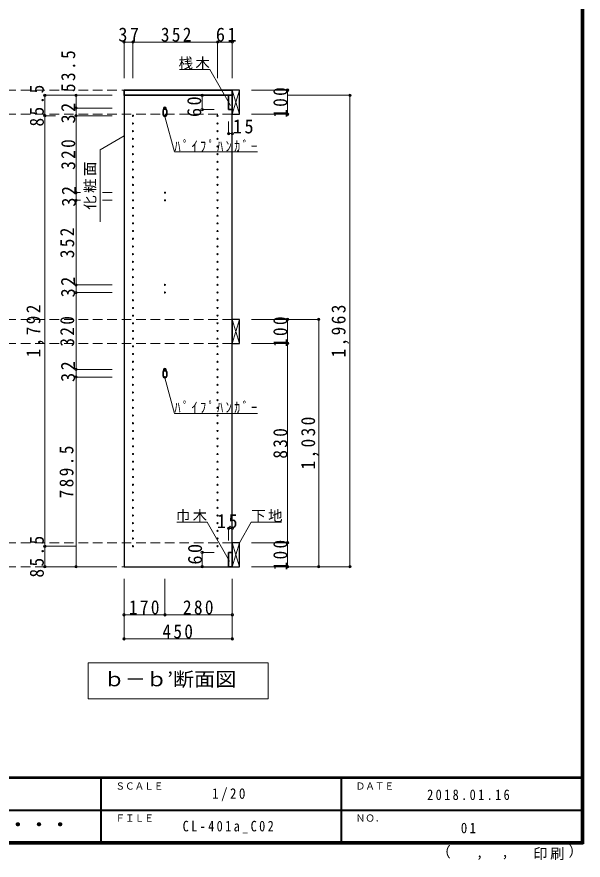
# Model space of a CAD drawing. Units: millimetres, scale not verified. Extents: x -3922 to 3878, y -2932 to 2722.
# Drawn here: x 1521 to 3878, y -2932 to 578 of the extents above; entities that cross this region are included whole.
import ezdxf
from ezdxf.enums import TextEntityAlignment as Align

# ---------------------------------------------------------------- set-up
doc = ezdxf.new("R2010")
doc.units = ezdxf.units.MM
doc.header["$LTSCALE"] = 20
doc.header["$PDMODE"] = 32
doc.header["$PDSIZE"] = 10
doc.linetypes.add('DASHED2', pattern=[3, 2, -1])
for name, color, linetype, lineweight in [('0-2', 2, 'Continuous', 35), ('0-5_側板', 4, 'Continuous', 9), ('0-6_パイプハンガー', 7, 'Continuous', 18), ('0-7_桟木・巾木', 2, 'Continuous', 35), ('0-8', 3, 'Continuous', 25), ('0-A_文字', 7, 'Continuous', 18), ('0-B_寸法', 7, 'Continuous', 9), ('F-1_枠', 6, 'Continuous', 40)]:
    doc.layers.add(name, color=color, linetype=linetype, lineweight=lineweight)
doc.layers.add('F-A_文字', color=7, linetype='Continuous')
doc.styles.add('ＭＳ ゴシック', font='')
doc.styles.get('ＭＳ ゴシック').set_extended_font_data('MS Gothic')

msp = doc.modelspace()

# ---------------------------------------------------------------- linework, layer by layer
at = {"layer": '0-2'}
for p, q in [((1967.47, 272.73), (2417.47, 272.73)), ((2417.47, 272.73), (2417.47, 251.73))]:
    msp.add_line(p, q, dxfattribs=at)
msp.add_lwpolyline([(2417.47, 251.73), (1967.47, 251.73), (1967.47, 272.73)], dxfattribs=at)
at = {"layer": '0-5_側板', "color": 3, "lineweight": 25}
for p, q in [((2417.47, 251.73), (1967.47, 251.73)), ((2417.47, -1711.27), (2417.47, 251.73))]:
    msp.add_line(p, q, dxfattribs=at)
msp.add_lwpolyline([(1967.47, 251.73), (1967.47, -1711.27), (2417.47, -1711.27)], dxfattribs=at)
at = {"layer": '0-5_側板'}
for centre in [(2137.47, 198.23), (2004.47, 166.23), (2137.47, 166.23), (2356.47, 166.23), (2004.47, 134.23), (2356.47, 134.23), (2004.47, 102.23), (2004.47, 70.23), (2356.47, 102.23), (2356.47, 70.23), (2004.47, 38.23), (2356.47, 38.23), (2004.47, 6.23), (2356.47, 6.23), (2004.47, -25.77), (2356.47, -25.77), (2004.47, -57.77), (2356.47, -57.77), (2004.47, -89.77), (2356.47, -89.77), (2004.47, -121.77), (2356.47, -121.77), (2004.47, -153.77), (2137.47, -153.77), (2356.47, -153.77), (2004.47, -185.77), (2137.47, -185.77), (2356.47, -185.77), (2004.47, -217.77), (2356.47, -217.77), (2004.47, -249.77), (2004.47, -281.77), (2356.47, -249.77), (2356.47, -281.77), (2004.47, -313.77), (2356.47, -313.77), (2004.47, -345.77), (2356.47, -345.77), (2004.47, -377.77), (2356.47, -377.77), (2004.47, -409.77), (2356.47, -409.77), (2004.47, -441.77), (2356.47, -441.77), (2004.47, -473.77), (2356.47, -473.77), (2004.47, -505.77), (2356.47, -505.77), (2004.47, -537.77), (2137.47, -537.77), (2356.47, -537.77), (2004.47, -569.77), (2137.47, -569.77), (2356.47, -569.77), (2004.47, -601.77), (2004.47, -633.77), (2356.47, -601.77), (2356.47, -633.77), (2004.47, -665.77), (2356.47, -665.77), (2004.47, -697.77), (2356.47, -697.77), (2004.47, -729.77), (2356.47, -729.77), (2004.47, -761.77), (2356.47, -761.77), (2004.47, -793.77), (2356.47, -793.77), (2004.47, -825.77), (2356.47, -825.77), (2004.47, -857.77), (2356.47, -857.77), (2004.47, -889.77), (2137.47, -889.77), (2356.47, -889.77), (2004.47, -921.77), (2137.47, -921.77), (2356.47, -921.77), (2004.47, -953.77), (2356.47, -953.77), (2004.47, -985.77), (2004.47, -1017.77), (2356.47, -985.77), (2356.47, -1017.77), (2004.47, -1049.77), (2356.47, -1049.77), (2004.47, -1081.77), (2356.47, -1081.77), (2004.47, -1113.77), (2356.47, -1113.77), (2004.47, -1145.77), (2356.47, -1145.77), (2004.47, -1177.77), (2356.47, -1177.77), (2004.47, -1209.77), (2356.47, -1209.77), (2004.47, -1241.77), (2356.47, -1241.77), (2004.47, -1273.77), (2356.47, -1273.77), (2004.47, -1305.77), (2356.47, -1305.77), (2004.47, -1337.77), (2004.47, -1369.77), (2356.47, -1337.77), (2356.47, -1369.77), (2004.47, -1401.77), (2356.47, -1401.77), (2004.47, -1433.77), (2356.47, -1433.77), (2004.47, -1465.77), (2356.47, -1465.77), (2004.47, -1497.77), (2356.47, -1497.77), (2004.47, -1529.77), (2356.47, -1529.77), (2004.47, -1561.77), (2356.47, -1561.77), (2004.47, -1593.77), (2356.47, -1593.77), (2004.47, -1625.77), (2356.47, -1625.77)]:
    msp.add_circle(centre, 2.5, dxfattribs=at)
at = {"layer": '0-6_パイプハンガー', "color": 2, "lineweight": 35}
for p, q in [((2129.97, 186.23), (2129.97, 171.23)), ((2144.97, 186.23), (2144.97, 171.23)), ((2129.97, -901.77), (2129.97, -916.77)), ((2144.97, -901.77), (2144.97, -916.77))]:
    msp.add_line(p, q, dxfattribs=at)
at = {"layer": '0-6_パイプハンガー'}
for centre, radius, start, end in [((2176.07, 184.72), 46.13, 162.96035, 178.115), ((2137.47, 198.23), 5.5, 0, 180), ((2098.86, 184.72), 46.13, 1.885, 17.03965), ((2176.07, -903.28), 46.13, 162.96035, 178.115), ((2137.47, -889.77), 5.5, 0, 180), ((2098.86, -903.28), 46.13, 1.885, 17.03965)]:
    msp.add_arc(centre, radius, start, end, dxfattribs=at)
at = {"layer": '0-6_パイプハンガー', "color": 2, "lineweight": 35}
for centre, start, end in [((2137.47, 186.23), 0, 180), ((2137.47, 171.23), 180, 0), ((2137.47, -901.77), 0, 180), ((2137.47, -916.77), 180, 0)]:
    msp.add_arc(centre, 7.5, start, end, dxfattribs=at)
at = {"layer": '0-7_桟木・巾木'}
for p, q in [((2417.47, 251.73), (2402.47, 251.73)), ((2402.47, 191.73), (2402.47, 251.73)), ((2417.47, 251.73), (2417.47, 191.73)), ((2402.47, -1651.27), (2417.47, -1651.27)), ((2417.47, -1651.27), (2417.47, -1711.27))]:
    msp.add_line(p, q, dxfattribs=at)
for points in [[(2417.47, 191.73), (2405.97, 191.73), (2402.47, 191.73)], [(2417.47, -1711.27), (2402.47, -1711.27), (2402.47, -1651.27)]]:
    msp.add_lwpolyline(points, dxfattribs=at)
at = {"layer": '0-8'}
for p, q in [((2417.47, 272.73), (2417.47, 172.73)), ((2447.47, 272.73), (2417.47, 272.73)), ((2447.47, 172.73), (2447.47, 272.73)), ((2417.47, 172.73), (2447.47, 172.73)), ((2417.47, -681.27), (2417.47, -781.27)), ((2447.47, -681.27), (2417.47, -681.27)), ((2447.47, -781.27), (2447.47, -681.27)), ((2417.47, -781.27), (2447.47, -781.27)), ((2417.47, -1611.27), (2417.47, -1711.27)), ((2447.47, -1611.27), (2417.47, -1611.27)), ((2447.47, -1711.27), (2447.47, -1611.27)), ((2417.47, -1711.27), (2447.47, -1711.27))]:
    msp.add_line(p, q, dxfattribs=at)
at = {"layer": '0-8', "color": 7, "lineweight": 18}
for p, q in [((2417.47, 172.73), (2447.47, 272.73)), ((2417.47, 272.73), (2447.47, 172.73)), ((2417.47, -781.27), (2447.47, -681.27)), ((2417.47, -681.27), (2447.47, -781.27)), ((2417.47, -1711.27), (2447.47, -1611.27)), ((2417.47, -1611.27), (2447.47, -1711.27))]:
    msp.add_line(p, q, dxfattribs=at)
at = {"layer": '0-A_文字'}
for p, q in [((2177.21, 15.43), (2137.47, 163.73)), ((1967.47, 82.66), (1867.47, 24.93)), ((1867.47, -275.07), (1867.47, 24.93)), ((2177.21, 15.43), (2522.21, 15.43)), ((2177.21, -1072.57), (2137.47, -924.27)), ((2177.21, -1072.57), (2522.21, -1072.57)), ((2312.69, -1525.68), (2186.66, -1525.68)), ((2406.07, -1687.41), (2312.69, -1525.68)), ((1817.47, -2111.27), (1817.47, -2261.27)), ((1817.47, -2111.27), (2567.47, -2111.27)), ((2567.47, -2111.27), (2567.47, -2261.27)), ((1817.47, -2261.27), (2567.47, -2261.27))]:
    msp.add_line(p, q, dxfattribs=at)
for points in [[(2410.8, 208.2), (2324.12, 358.32), (2198.09, 358.32)], [(2447.47, -1611.27), (2496.89, -1525.68), (2622.91, -1525.68)]]:
    msp.add_lwpolyline(points, dxfattribs=at)
at = {"layer": '0-B_寸法', "color": 4}
for p, q in [((1967.47, 472.73), (1967.47, 322.73)), ((1967.47, 472.73), (2417.47, 472.73)), ((2004.47, 472.73), (2004.47, 322.73)), ((2356.47, 472.73), (2356.47, 322.73)), ((2417.47, 472.73), (2417.47, 322.73)), ((1637.47, 251.73), (1637.47, -1711.27)), ((1637.47, 251.73), (1767.47, 251.73)), ((1767.47, 251.73), (1767.47, 198.23)), ((1917.47, 251.73), (1767.47, 251.73)), ((2292.47, 251.73), (2292.47, 191.73)), ((2292.47, 251.73), (2342.47, 251.73)), ((2647.47, 272.73), (2497.47, 272.73)), ((2647.47, 272.73), (2647.47, 172.73)), ((2907.47, 251.73), (2647.47, 251.73)), ((2907.47, 251.73), (2907.47, -1711.27)), ((1767.47, 198.23), (1767.47, 166.23)), ((1917.47, 198.23), (1767.47, 198.23)), ((2292.47, 191.73), (2342.47, 191.73)), ((1637.47, 166.23), (1682.48, 166.23)), ((1767.47, 166.23), (1767.47, -153.77)), ((1917.47, 166.23), (1767.47, 166.23)), ((2402.47, 91.73), (2402.47, 141.73)), ((2417.47, 91.73), (2417.47, 141.73)), ((2647.47, 172.73), (2497.47, 172.73)), ((2402.47, 91.73), (2417.47, 91.73)), ((1767.47, -153.77), (1767.47, -185.77)), ((1785.96, -153.77), (1767.47, -153.77)), ((1917.47, -153.77), (1877.72, -153.77)), ((1767.47, -185.77), (1767.47, -537.77)), ((1785.96, -185.77), (1767.47, -185.77)), ((1917.47, -185.77), (1877.72, -185.77)), ((1767.47, -537.77), (1767.47, -569.77)), ((1917.47, -537.77), (1767.47, -537.77)), ((1767.47, -569.77), (1767.47, -889.77)), ((1917.47, -569.77), (1767.47, -569.77)), ((2777.47, -681.27), (2497.47, -681.27)), ((2647.47, -781.27), (2647.47, -681.27)), ((2777.47, -1711.27), (2777.47, -681.27)), ((2647.47, -781.27), (2497.47, -781.27)), ((2647.47, -1611.27), (2647.47, -781.27)), ((1767.47, -889.77), (1767.47, -921.77)), ((1917.47, -889.77), (1767.47, -889.77)), ((1917.47, -921.77), (1767.47, -921.77)), ((1767.47, -1711.27), (1767.47, -921.77)), ((2402.47, -1551.27), (2417.47, -1551.27)), ((2402.47, -1551.27), (2402.47, -1601.27)), ((2417.47, -1551.27), (2417.47, -1601.27)), ((2647.47, -1611.27), (2497.47, -1611.27)), ((2647.47, -1711.27), (2647.47, -1611.27)), ((1637.47, -1625.77), (1767.47, -1625.77)), ((2292.47, -1651.27), (2292.47, -1711.27)), ((2292.47, -1651.27), (2342.47, -1651.27)), ((1637.47, -1711.27), (1767.47, -1711.27)), ((1767.47, -1711.27), (1917.47, -1711.27)), ((2292.47, -1711.27), (2342.47, -1711.27)), ((2907.47, -1711.27), (2497.47, -1711.27)), ((1967.47, -2011.27), (1967.47, -1761.27)), ((2137.47, -1911.27), (2137.47, -1761.27)), ((2417.47, -2011.27), (2417.47, -1761.27)), ((1967.47, -1911.27), (2417.47, -1911.27)), ((1967.47, -2011.27), (2417.47, -2011.27))]:
    msp.add_line(p, q, dxfattribs=at)
at = {"layer": '0-B_寸法', "color": 4, "linetype": 'DASHED2'}
for p, q in [((2417.47, 272.73), (-2071.53, 272.73)), ((2417.47, 172.73), (-2071.53, 172.73)), ((2417.47, -681.27), (-2071.53, -681.27)), ((2417.47, -781.27), (-2071.53, -781.27)), ((2417.47, -1611.27), (-2071.53, -1611.27)), ((2417.47, -1711.27), (-2071.53, -1711.27))]:
    msp.add_line(p, q, dxfattribs=at)
at = {"layer": '0-B_寸法'}
for p in [(1967.47, 472.73), (2004.47, 472.73), (2356.47, 472.73), (2417.47, 472.73), (1637.47, 251.73), (1767.47, 251.73), (2292.47, 251.73), (2647.47, 272.73), (2907.47, 251.73), (1767.47, 198.23), (2292.47, 191.73), (2647.47, 172.73), (1637.47, 166.23), (1767.47, 166.23), (2402.47, 91.73), (2417.47, 91.73), (1767.47, -153.77), (1767.47, -185.77), (1767.47, -537.77), (1767.47, -569.77), (2647.47, -681.27), (2777.47, -681.27), (2647.47, -781.27), (1767.47, -889.77), (1767.47, -921.77), (2402.47, -1551.27), (2417.47, -1551.27), (2647.47, -1611.27), (1637.47, -1625.77), (2292.47, -1651.27), (1637.47, -1711.27), (1767.47, -1711.27), (2292.47, -1711.27), (2647.47, -1711.27), (2777.47, -1711.27), (2907.47, -1711.27), (1967.47, -1911.27), (2137.47, -1911.27), (2417.47, -1911.27), (1967.47, -2011.27), (2417.47, -2011.27)]:
    msp.add_point(p, dxfattribs=at)
at = {"layer": 'F-1_枠'}
for p, q in [((3871.3, 2722.29), (3871.3, -2864.37)), ((3874.63, 2722.29), (3874.63, -2864.37)), ((3877.97, 2722.29), (3877.97, -2864.37)), ((3877.97, -2587.71), (-3922.03, -2587.71)), ((3877.97, -2591.04), (-3922.03, -2591.04)), ((1871.3, -2591.04), (1871.3, -2857.71)), ((2871.3, -2591.04), (2871.3, -2857.71)), ((-22.03, -2724.37), (3871.3, -2724.38)), ((3877.97, -2857.71), (-3922.03, -2857.71)), ((3877.97, -2861.04), (-3922.03, -2861.04)), ((3877.97, -2864.37), (-3922.03, -2864.37))]:
    msp.add_line(p, q, dxfattribs=at)

# ---------------------------------------------------------------- texts
at = {"layer": '0-A_文字', "style": 'ＭＳ ゴシック', "width": 1.1}
msp.add_text('ｂ－ｂ’断面図', height=58.65, dxfattribs=at).set_placement((1882.47, -2226.27), align=Align.BOTTOM_LEFT)
at = {"layer": '0-A_文字', "char_height": 43.99, "attachment_point": 7, "style": 'ＭＳ ゴシック'}
for s, insert in [('\\T1.17;桟木', (2194.12, 358.32)), ('\\T1.39;\\W0.85;ﾊﾟｲﾌﾟﾊﾝｶﾞｰ', (2177.21, 15.43)), ('\\T1.39;\\W0.85;ﾊﾟｲﾌﾟﾊﾝｶﾞｰ', (2177.21, -1071.76)), ('\\T1.17;巾木', (2182.69, -1525.68)), ('\\T1.17;下地', (2496.89, -1525.68))]:
    msp.add_mtext(s, dxfattribs=dict(at, insert=insert))
at = {"layer": '0-A_文字', "insert": (1852.47, -225.07), "char_height": 43.99, "attachment_point": 7, "rotation": 90, "style": 'ＭＳ ゴシック'}
msp.add_mtext('\\T1.17;化粧面', dxfattribs=at)
at = {"layer": '0-B_寸法', "char_height": 58.65, "attachment_point": 7, "style": 'ＭＳ ゴシック'}
for s, insert in [('\\T1.27;\\W0.95;37', (1943.47, 473.94)), ('\\T1.27;\\W0.9;352', (2120.47, 473.94)), ('\\T1.27;\\W0.95;61', (2349.47, 473.94)), ('\\T1.27;\\W0.95;15', (2420.36, 91.73)), ('\\T1.27;\\W0.95;15', (2353.62, -1551.27)), ('\\T1.27;\\W0.9;170', (1987.47, -1910.06)), ('\\T1.27;\\W0.9;280', (2212.47, -1910.06)), ('\\T1.27;\\W0.9;450', (2126.93, -2010.06))]:
    msp.add_mtext(s, dxfattribs=dict(at, insert=insert))
at = {"layer": '0-B_寸法', "char_height": 58.65, "attachment_point": 7, "rotation": 90, "style": 'ＭＳ ゴシック'}
for s, insert in [('\\T1.28;\\W0.9;53.5', (1764.86, 264.81)), ('\\T1.28;\\W0.9;85.5', (1634.15, 121.48)), ('\\T1.27;\\W0.9;100', (2647.47, 157.73)), ('\\T1.27;\\W0.95;32', (1764.86, 134.1)), ('\\T1.27;\\W0.95;60', (2289.27, 160.86)), ('\\T1.27;\\W0.9;320', (1764.86, -58.77)), ('\\T1.27;\\W0.95;32', (1767.47, -212.27)), ('\\T1.27;\\W0.9;352', (1760.56, -426.77)), ('\\T1.27;\\W0.95;32', (1763.96, -589.89)), ('\\T1.28;\\W0.9;1,792', (1634.15, -839.77)), ('\\T1.28;\\W0.9;1,963', (2904.15, -839.77)), ('\\T1.27;\\W0.9;320', (1760.56, -794.77)), ('\\T1.27;\\W0.9;100', (2647.47, -796.27)), ('\\T1.27;\\W0.95;32', (1763.96, -941.89)), ('\\T1.28;\\W0.9;1,030', (2777.47, -1306.27)), ('\\T1.27;\\W0.9;830', (2647.47, -1261.27)), ('\\T1.28;\\W0.9;789.5', (1757.47, -1426.52)), ('\\T1.28;\\W0.9;85.5', (1634.15, -1756.02)), ('\\T1.27;\\W0.9;100', (2647.47, -1726.27)), ('\\T1.27;\\W0.95;60', (2292.47, -1702.05))]:
    msp.add_mtext(s, dxfattribs=dict(at, insert=insert))
at = {"layer": 'F-A_文字', "style": 'ＭＳ ゴシック'}
for s, height, p in [('ＳＣＡＬＥ', 29.33, (1931.3, -2647.71)), ('ＤＡＴＥ', 29.33, (2931.3, -2647.71)), ('ＦＩＬＥ', 29.33, (1931.3, -2781.04)), ('ＮＯ．', 29.33, (2931.3, -2781.04)), ('（', 43.99, (3267.32, -2933.25)), ('）', 43.99, (3816.9, -2930.46)), (',', 43.99, (3432.15, -2933.25)), (',', 43.99, (3538.1, -2931.39))]:
    msp.add_text(s, height=height, dxfattribs=at).set_placement(p, align=Align.BOTTOM_LEFT)
at = {"layer": 'F-A_文字', "style": 'ＭＳ ゴシック', "width": 1.1}
msp.add_text('ウッドワン・・・', height=58.65, dxfattribs=at).set_placement((1041.3, -2831.04), align=Align.BOTTOM_LEFT)
at = {"layer": 'F-A_文字', "char_height": 43.99, "attachment_point": 7, "style": 'ＭＳ ゴシック'}
for s, insert in [('\\T1.38;\\W0.9;1/20', (2333.8, -2687.71)), ('\\T1.39;\\W0.85;2018.01.16', (3228.8, -2682.71)), ('\\T1.39;\\W0.85;CL-401a_C02', (2211.3, -2821.04)), ('\\T1.36;\\W0.9;01', (3368.8, -2821.04)), ('\\T1.17;印刷', (3670.07, -2932.32))]:
    msp.add_mtext(s, dxfattribs=dict(at, insert=insert))

doc.saveas('drawing.dxf')
